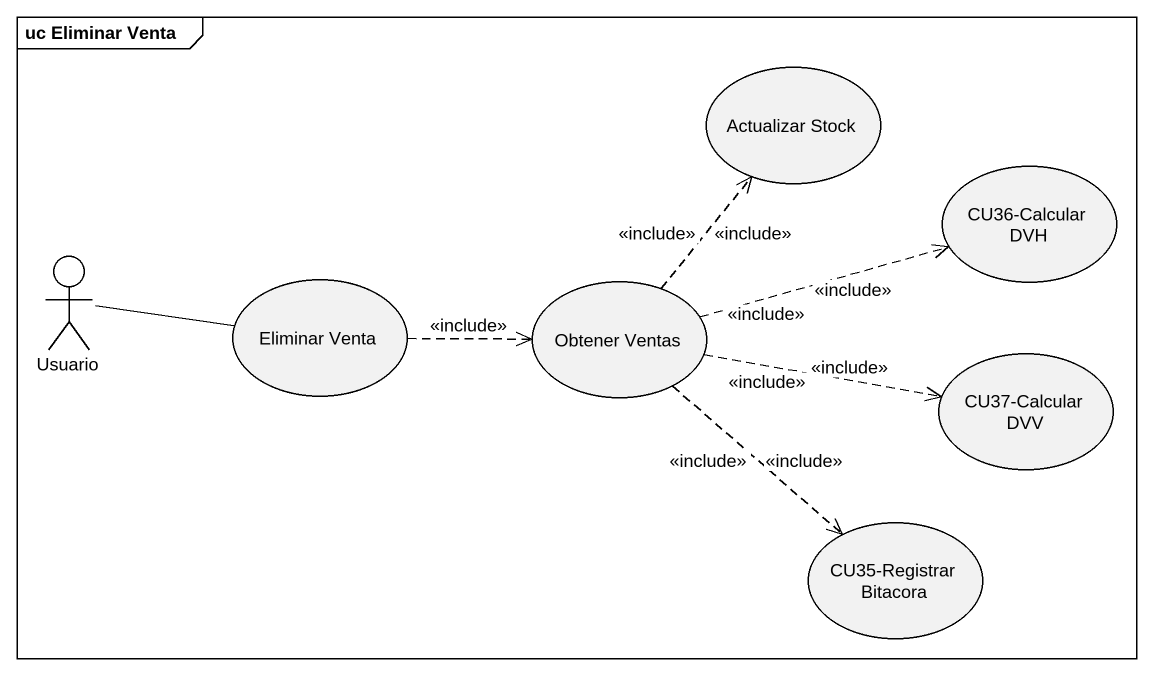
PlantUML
@startuml
mainframe uc Eliminar Venta
usecase "Actualizar Stock" as Actualizar_Stock
usecase "CU36-Calcular DVH" as CU36_Calcular_DVH
actor Usuario
usecase "Eliminar Venta" as Eliminar_Venta
usecase "Obtener Ventas" as Obtener_Ventas
usecase "CU37-Calcular DVV" as CU37_Calcular_DVV
usecase "CU35-Registrar Bitacora" as CU35_Registrar_Bitacora
Usuario -right- Eliminar_Venta
Eliminar_Venta .right.> Obtener_Ventas : <<include>>
Obtener_Ventas .up.> Actualizar_Stock : <<include>>
Obtener_Ventas .up.> Actualizar_Stock : <<include>>
Obtener_Ventas .right.> CU36_Calcular_DVH : <<include>>
Obtener_Ventas .right.> CU36_Calcular_DVH : <<include>>
Obtener_Ventas .right.> CU37_Calcular_DVV : <<include>>
Obtener_Ventas .right.> CU37_Calcular_DVV : <<include>>
Obtener_Ventas ..> CU35_Registrar_Bitacora : <<include>>
Obtener_Ventas ..> CU35_Registrar_Bitacora : <<include>>
@enduml
